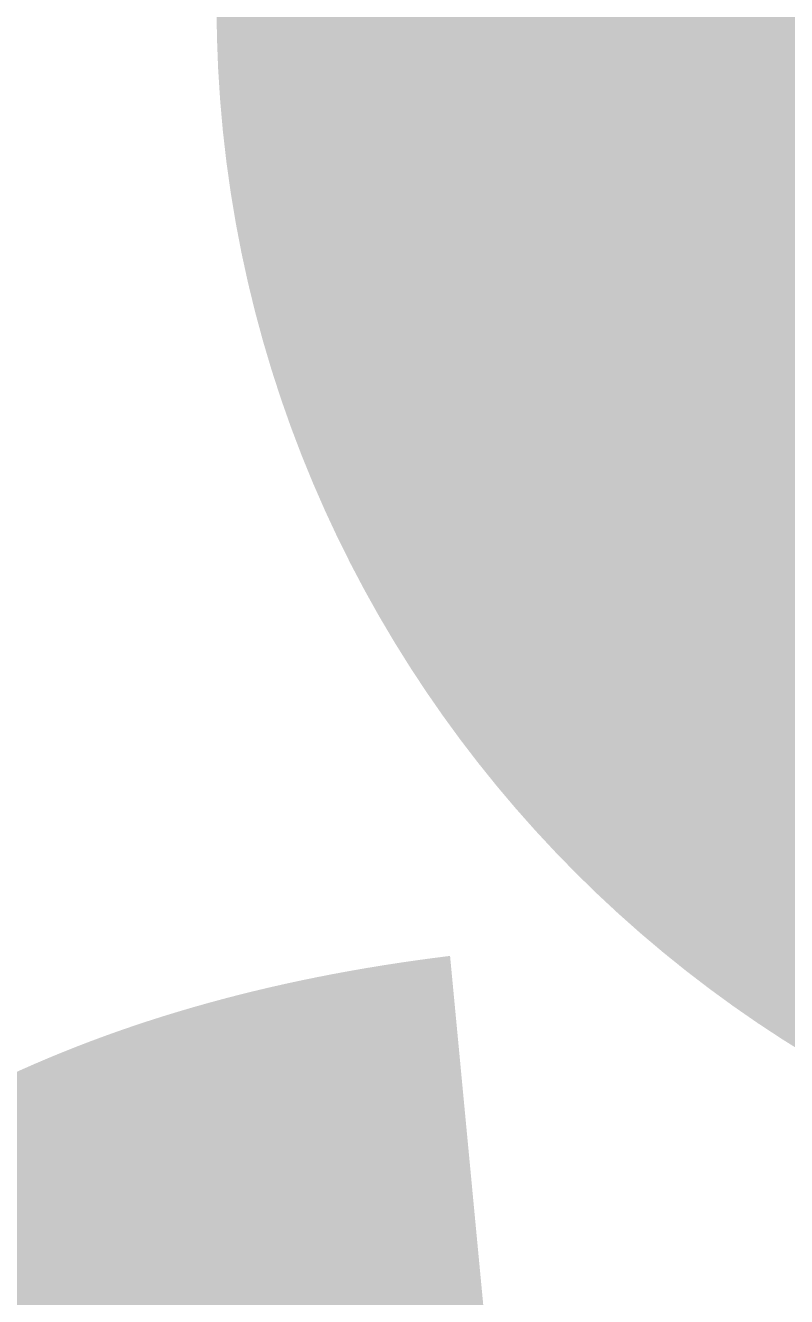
# Model space of a CAD drawing. Header units: inches. Extents: x -3 to 191, y -18 to 93.
# Drawn here: x 114.1533 to 114.3394, y 54.3274 to 54.6381 of the extents above; entities that cross this region are included whole.
import ezdxf

# ---------------------------------------------------------------- set-up
doc = ezdxf.new("R2010")
doc.units = ezdxf.units.IN
for name, color, linetype in [('Bottom Layer', 5, 'Continuous'), ('GND 1', 90, 'Continuous'), ('GND 2', 156, 'Continuous'), ('Mechanical 13', 56, 'Continuous'), ('PWR', 16, 'Continuous'), ('Signal L4', 76, 'Continuous'), ('Top Layer', 1, 'Continuous')]:
    doc.layers.add(name, color=color, linetype=linetype)
doc.styles.add('Arial', font='', dxfattribs={"height": 0.2})
doc.styles.get('Arial').set_extended_font_data('Arial')

# ---------------------------------------------------------------- blocks, each defined once
blk = doc.blocks.new('CAP_0805_394')
at = {"layer": 'Mechanical 13', "style": 'Arial'}
blk.add_text('C134', height=1.000001, dxfattribs=at).set_placement((-1.74943, -0.49984))

msp = doc.modelspace()

# ---------------------------------------------------------------- hatches: boundary and pattern name
at = {"layer": 'Bottom Layer'}
h = msp.add_hatch(color=5, dxfattribs=at)
edge = h.paths.add_edge_path()
edge.add_arc((114.5, 54.643), 0.3, 0, 360)
at = {"layer": 'GND 1'}
h = msp.add_hatch(color=90, dxfattribs=at)
edge = h.paths.add_edge_path()
edge.add_arc((114.5, 54.643), 0.3, 0, 360)
at = {"layer": 'GND 2'}
h = msp.add_hatch(color=156, dxfattribs=at)
edge = h.paths.add_edge_path()
edge.add_arc((114.5, 54.643), 0.3, 0, 360)
at = {"layer": 'PWR'}
h = msp.add_hatch(color=16, dxfattribs=at)
edge = h.paths.add_edge_path()
edge.add_arc((114.5, 54.643), 0.3, 0, 360)
at = {"layer": 'Signal L4'}
h = msp.add_hatch(color=76, dxfattribs=at)
edge = h.paths.add_edge_path()
edge.add_arc((114.5, 54.643), 0.3, 0, 360)
at = {"layer": 'Top Layer'}
h = msp.add_hatch(color=1, dxfattribs=at)
edge = h.paths.add_edge_path()
edge.add_arc((114.5, 54.643), 0.3, 0, 360)

# ---------------------------------------------------------------- linework, layer by layer
for points in [[(111.43511, 53.87595, 0.2, 0.2, -0.410352), (114.79626, 57.19999, 0.2, 0.2, 0)], [(114.5, 54.643, 0.5, 0.5, 0), (114.5, 55.64299, 0.5, 0.5, 0)], [(114.5, 54.643, 0.5, 0.5, 0), (114.5, 54.643, 0.5, 0.5, 0)]]:
    msp.add_lwpolyline(points, format="xyseb", dxfattribs=at)
msp.add_lwpolyline([(114.375, 54.643, 0.25, 0.25, 1), (114.625, 54.643, 0.25, 0.25, 1)], format="xyseb", close=True, dxfattribs=at)
msp.add_lwpolyline([(114.375, 54.643, 0.25, 0.25, 1), (114.625, 54.643, 0.25, 0.25, 1)], format="xyseb", close=True, dxfattribs=at)
msp.add_lwpolyline([(114.375, 54.643, 0.25, 0.25, 1), (114.625, 54.643, 0.25, 0.25, 1)], format="xyseb", close=True, dxfattribs=at)

# ---------------------------------------------------------------- block references
at = {"rotation": 270}
msp.add_blockref('CAP_0805_394', (114.50001, 54.5), dxfattribs=at)

doc.saveas('drawing.dxf')
